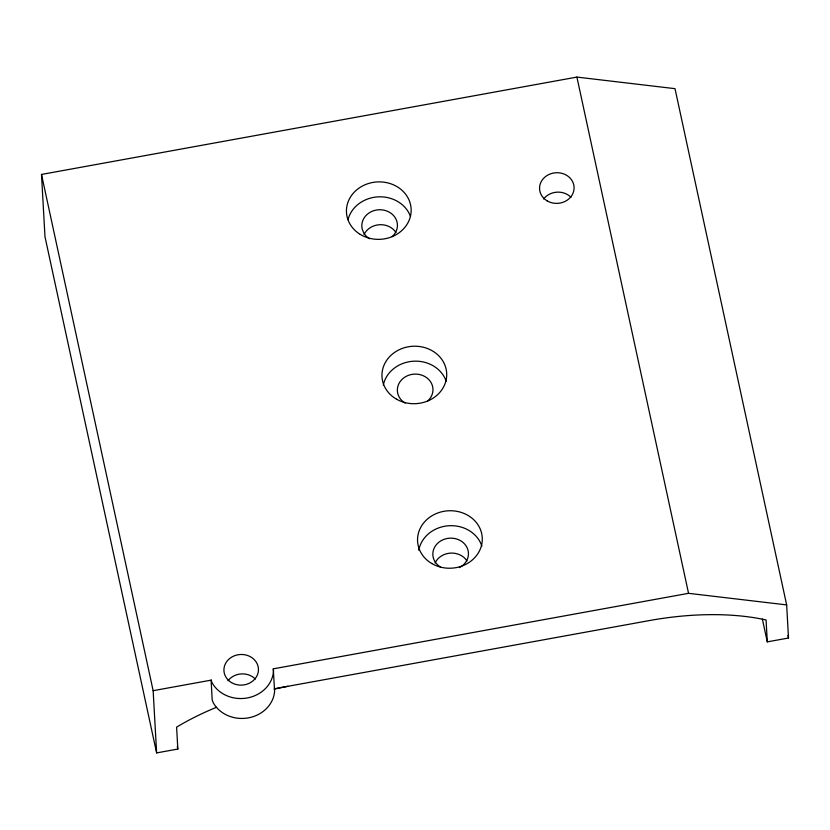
<?xml version="1.0" encoding="UTF-8"?>
<svg xmlns="http://www.w3.org/2000/svg" width="830" height="830" viewBox="0 0 830 830"><rect width="100%" height="100%" fill="white"/><g stroke="black" fill="none" stroke-linecap="round" stroke-linejoin="round"><path stroke-width="1.25" d="M216.506 707.295A179.737 82.191 -12.2 0 0 176.603 727.153L177.828 749.054L156.621 752.914L44.976 236.675L41.5 174.445L576.902 77.086L675.008 88.665L786.653 604.904L788.5 638.011L767.293 641.87L762.365 619.097M156.621 752.914L153.145 690.685L211.484 680.081M273.309 668.835L273.485 671.501A32.391 28.739 -3.2 0 1 247.278 697.957A32.391 28.739 -3.2 0 1 212.044 682.675L211.1 680.144L212.21 700.064L213.154 702.585A32.391 28.739 -3.2 0 0 248.388 717.867A32.391 28.739 -3.2 0 0 274.595 691.411L273.309 668.835L688.547 593.326L786.653 604.904M274.429 688.744L652.556 619.989A179.737 82.191 -12.2 0 1 766.069 619.968L767.293 641.87M787.95 635.479L788.5 638.011M576.902 77.086L688.547 593.326M177.278 746.523L177.828 749.054M41.5 174.445L153.145 690.685M405.165 403.1A17.814 15.801 -3.2 0 1 401.118 380.348A17.814 15.801 -3.2 0 1 427.004 377.951A17.814 15.801 -3.2 0 1 427.668 401.014M392.123 236.664A17.814 15.801 -3.2 0 0 384.913 210.395A17.814 15.801 -3.2 0 0 362.129 228.738L363.592 232.639A17.814 15.801 -3.2 0 0 369.62 238.76M364.048 234.537A17.814 15.801 -3.2 0 1 379.424 224.723A17.814 15.801 -3.2 0 1 395.952 232.504M440.647 567.149A17.814 15.801 -3.2 0 1 437.597 543.339A17.814 15.801 -3.2 0 1 464.613 543.982A17.814 15.801 -3.2 0 1 459.436 567.596M435.076 562.927A17.814 15.801 -3.2 0 1 450.441 553.112A17.814 15.801 -3.2 0 1 466.968 560.893M274.222 689.17A179.737 82.191 -12.2 0 1 287.844 686.306M543.619 199.024A17.274 15.324 -3.2 0 1 570.978 197.281M227.98 680.776A17.274 15.324 -3.2 0 1 255.339 679.033M348.009 219.711A32.391 28.739 -3.2 0 1 378.21 196.855A32.391 28.739 -3.2 0 1 410.508 216.547M418.776 550.228A32.391 28.739 -3.2 0 1 448.864 525.743A32.391 28.739 -3.2 0 1 481.898 546.213M383.346 384.923A32.391 28.739 -3.2 0 1 413.465 361.216A32.391 28.739 -3.2 0 1 446.177 381.24M547.126 200.85A17.274 15.324 -3.2 0 0 574.049 188.95A17.274 15.324 -3.2 0 0 549.294 174.341A17.274 15.324 -3.2 0 0 547.126 200.85M231.487 682.602A17.274 15.324 -3.2 0 0 258.41 670.702A17.274 15.324 -3.2 0 0 233.666 656.094A17.274 15.324 -3.2 0 0 231.487 682.602M360.21 234.382A32.391 28.739 -3.2 0 0 411.047 212.75A32.391 28.739 -3.2 0 0 365.107 184.737A32.391 28.739 -3.2 0 0 360.21 234.382M431.725 563.487A32.391 28.739 -3.2 0 0 482.209 541.191A32.391 28.739 -3.2 0 0 435.792 513.78A32.391 28.739 -3.2 0 0 431.725 563.487M396.584 399.22A32.391 28.739 -3.2 0 0 446.665 376.198A32.391 28.739 -3.2 0 0 399.738 349.471A32.391 28.739 -3.2 0 0 396.584 399.22"/></g></svg>
